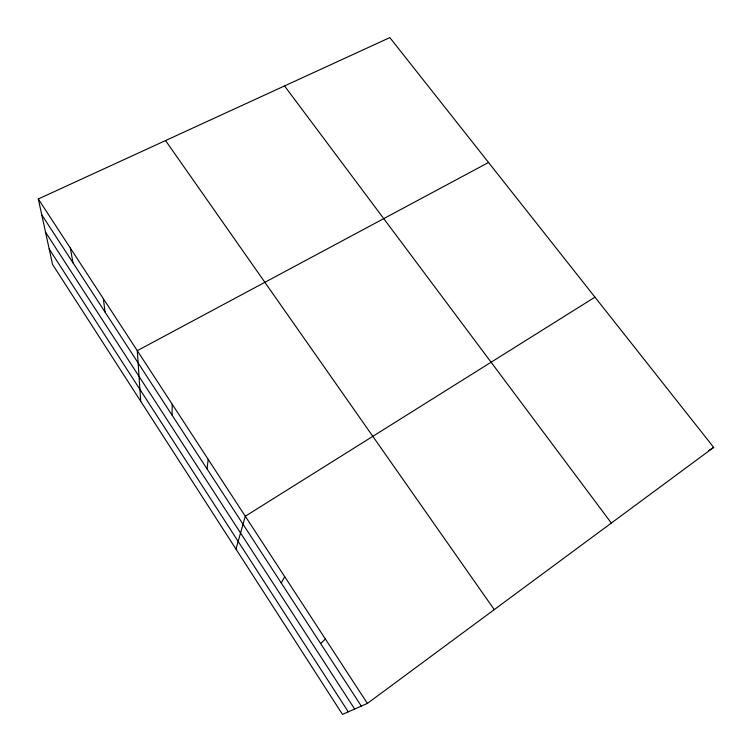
<?xml version="1.0" encoding="UTF-8"?>
<svg xmlns="http://www.w3.org/2000/svg" width="752" height="752" viewBox="0 0 752 752"><rect width="100%" height="100%" fill="white"/><g stroke="black" fill="none" stroke-linecap="round" stroke-linejoin="round"><path stroke-width="1.13" d="M172.076 415.16L172.208 404.228M207.035 468.9L208.201 459.397M235.978 549.11L245.284 516.239L594.954 297.153M281.229 582.979L284.688 576.643M320.634 643.571L325.372 639.003M367.39 703.411L713.695 447.402L389.837 37.6L38.305 198.97L52.565 264.441L342.48 714.4L367.39 703.411L38.305 198.97M708.957 450.392L713.695 447.402M488.527 162.479L137.278 350.676L140.727 401.277M284.538 85.935L611.338 523.072M165.543 140.558L494.252 609.628M41.745 214.771L361.308 706.1M45.534 232.171L354.662 709.033M49.209 249.025L348.279 711.843M70.359 248.104L72.982 262.805M103.334 298.657L105.092 312.174"/></g></svg>
